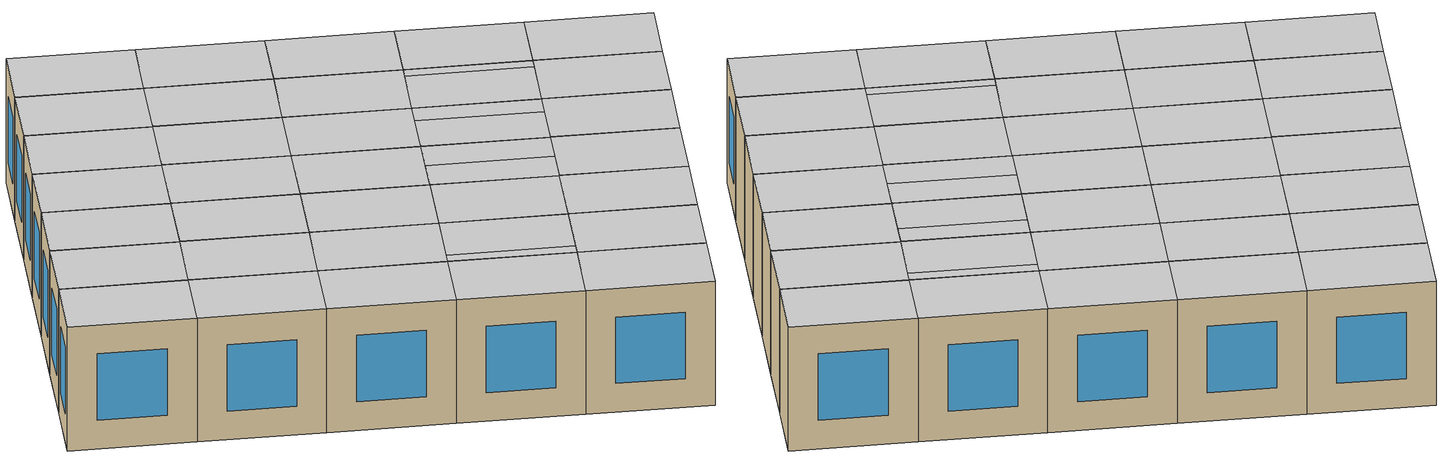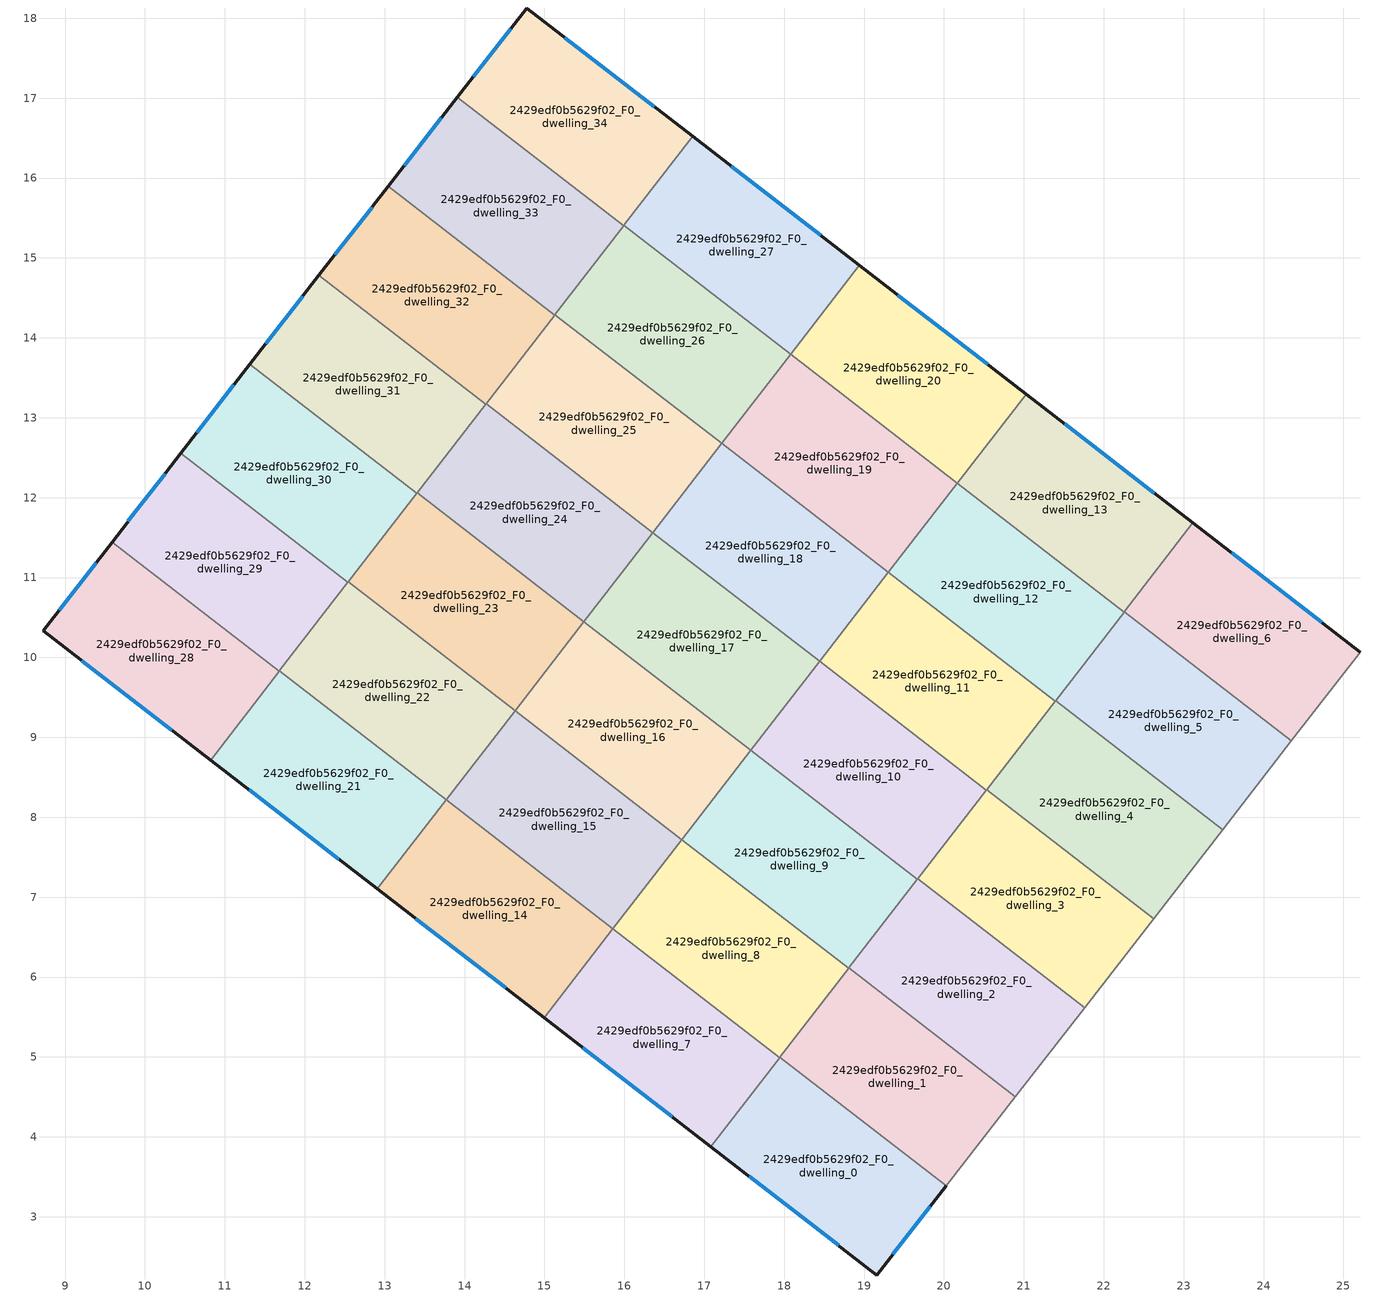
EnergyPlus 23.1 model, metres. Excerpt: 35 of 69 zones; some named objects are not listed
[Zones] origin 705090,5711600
2429edf0b5629f02_F0_dwelling_0
 floor ground (EU_floor_Construction): 20.03,3.39 19.16,2.27 17.08,3.88 17.95,5 z0
 wall outside (EU_wall_Construction): 17.08,3.88 19.16,2.27 20.03,3.39 z0:3
 wall to 2429edf0b5629f02_F0_dwelling_1 (EU_wall_Construction): 20.03,3.39 17.95,5 z0:3
 wall to 2429edf0b5629f02_F0_dwelling_7 (EU_wall_Construction): 17.94,4.99 17.08,3.88 z0:3
 window (EU_Window_Construction): 19.36,2.53 19.83,3.13 / 17.56,3.51 18.68,2.64 z0.69:2.31
 ceiling to 2429edf0b5629f02_F1_dwelling_0 (EU_floor_Construction): 19.16,2.27 20.03,3.39 17.95,5 17.08,3.88 z3
2429edf0b5629f02_F0_dwelling_1
 floor ground (EU_floor_Construction): 20.9,4.5 20.03,3.39 17.95,5 18.81,6.11 z0
 wall to 2429edf0b5629f02_F0_dwelling_2 (EU_wall_Construction): 20.9,4.5 18.81,6.11 z0:3
 wall adiabatic (EU_wall_Construction): 20.03,3.39 20.9,4.5 z0:3
 wall to 2429edf0b5629f02_F0_dwelling_8 (EU_wall_Construction): 18.81,6.11 17.95,5 z0:3
 ceiling to 2429edf0b5629f02_F1_dwelling_1 (EU_floor_Construction): 20.03,3.39 20.9,4.5 18.81,6.11 17.95,5 z3
2429edf0b5629f02_F0_dwelling_10
 floor ground (EU_floor_Construction): 20.53,8.34 19.67,7.22 17.58,8.84 18.44,9.95 z0
 wall to 2429edf0b5629f02_F0_dwelling_11 (EU_wall_Construction): 20.53,8.34 18.44,9.95 z0:3
 wall to 2429edf0b5629f02_F0_dwelling_9 (EU_wall_Construction): 17.58,8.84 19.67,7.22 z0:3
 wall to 2429edf0b5629f02_F0_dwelling_17 (EU_wall_Construction): 18.44,9.95 17.58,8.84 z0:3
 wall to 2429edf0b5629f02_F0_dwelling_3 (EU_wall_Construction): 19.67,7.23 20.53,8.34 z0:3
 ceiling to 2429edf0b5629f02_F1_dwelling_9 (EU_floor_Construction): 19.67,7.22 20.1,7.78 18.01,9.39 17.58,8.84 z3
 ceiling to 2429edf0b5629f02_F1_dwelling_10 (EU_floor_Construction): 20.1,7.78 20.53,8.34 18.44,9.95 18.01,9.39 z3
2429edf0b5629f02_F0_dwelling_11
 floor ground (EU_floor_Construction): 21.39,9.45 20.53,8.34 18.44,9.95 19.31,11.07 z0
 wall to 2429edf0b5629f02_F0_dwelling_12 (EU_wall_Construction): 21.39,9.45 19.31,11.07 z0:3
 wall to 2429edf0b5629f02_F0_dwelling_18 (EU_wall_Construction): 19.31,11.07 18.44,9.95 z0:3
 wall to 2429edf0b5629f02_F0_dwelling_4 (EU_wall_Construction): 20.54,8.35 21.39,9.45 z0:3
 ceiling to 2429edf0b5629f02_F1_dwelling_10 (EU_floor_Construction): 20.53,8.34 21.1,9.08 19.02,10.69 18.44,9.95 z3
 ceiling to 2429edf0b5629f02_F1_dwelling_11 (EU_floor_Construction): 21.1,9.08 21.39,9.45 19.31,11.07 19.02,10.69 z3
2429edf0b5629f02_F0_dwelling_12
 floor ground (EU_floor_Construction): 22.25,10.57 21.39,9.45 19.31,11.07 20.17,12.18 z0
 wall to 2429edf0b5629f02_F0_dwelling_13 (EU_wall_Construction): 22.25,10.57 20.17,12.18 z0:3
 wall to 2429edf0b5629f02_F0_dwelling_19 (EU_wall_Construction): 20.17,12.18 19.31,11.07 z0:3
 wall to 2429edf0b5629f02_F0_dwelling_5 (EU_wall_Construction): 21.4,9.46 22.25,10.57 z0:3
 ceiling adiabatic (EU_roof_Construction): 21.39,9.45 22.11,10.38 20.02,12 19.31,11.07 z3
 ceiling to 2429edf0b5629f02_F1_dwelling_12 (EU_floor_Construction): 22.11,10.38 22.25,10.57 20.17,12.18 20.02,12 z3
2429edf0b5629f02_F0_dwelling_13
 floor ground (EU_floor_Construction): 23.12,11.68 22.25,10.57 20.17,12.18 21.03,13.3 z0
 wall outside (EU_wall_Construction): 23.12,11.68 21.03,13.3 z0:3
 wall to 2429edf0b5629f02_F0_dwelling_20 (EU_wall_Construction): 21.03,13.3 20.17,12.18 z0:3
 wall to 2429edf0b5629f02_F0_dwelling_6 (EU_wall_Construction): 22.26,10.57 23.12,11.68 z0:3
 window (EU_Window_Construction): 22.63,12.06 21.51,12.92 z0.69:2.31
 ceiling to 2429edf0b5629f02_F1_dwelling_12 (EU_floor_Construction): 22.25,10.57 23.12,11.68 21.03,13.3 20.17,12.18 z3
2429edf0b5629f02_F0_dwelling_14
 floor ground (EU_floor_Construction): 15.86,6.61 15,5.49 12.91,7.1 13.77,8.22 z0
 wall outside (EU_wall_Construction): 12.91,7.1 15,5.49 z0:3
 wall to 2429edf0b5629f02_F0_dwelling_15 (EU_wall_Construction): 15.86,6.61 13.77,8.22 z0:3
 wall to 2429edf0b5629f02_F0_dwelling_7 (EU_wall_Construction): 15,5.49 15.86,6.61 z0:3
 wall to 2429edf0b5629f02_F0_dwelling_21 (EU_wall_Construction): 13.77,8.22 12.91,7.1 z0:3
 window (EU_Window_Construction): 13.39,6.73 14.51,5.86 z0.69:2.31
 ceiling to 2429edf0b5629f02_F1_dwelling_13 (EU_floor_Construction): 15,5.49 15.86,6.61 13.77,8.22 12.91,7.1 z3
2429edf0b5629f02_F0_dwelling_15
 floor ground (EU_floor_Construction): 16.72,7.72 15.86,6.61 13.77,8.22 14.63,9.33 z0
 wall to 2429edf0b5629f02_F0_dwelling_16 (EU_wall_Construction): 16.72,7.72 14.63,9.33 z0:3
 wall to 2429edf0b5629f02_F0_dwelling_8 (EU_wall_Construction): 15.86,6.61 16.72,7.72 z0:3
 wall to 2429edf0b5629f02_F0_dwelling_22 (EU_wall_Construction): 14.63,9.33 13.77,8.22 z0:3
 ceiling to 2429edf0b5629f02_F1_dwelling_14 (EU_floor_Construction): 15.86,6.61 16.72,7.72 14.63,9.33 13.77,8.22 z3
2429edf0b5629f02_F0_dwelling_16
 floor ground (EU_floor_Construction): 17.58,8.84 16.72,7.72 14.63,9.33 15.49,10.45 z0
 wall to 2429edf0b5629f02_F0_dwelling_17 (EU_wall_Construction): 17.58,8.84 15.49,10.45 z0:3
 wall to 2429edf0b5629f02_F0_dwelling_9 (EU_wall_Construction): 16.72,7.72 17.58,8.84 z0:3
 wall to 2429edf0b5629f02_F0_dwelling_23 (EU_wall_Construction): 15.49,10.45 14.63,9.33 z0:3
 ceiling to 2429edf0b5629f02_F1_dwelling_15 (EU_floor_Construction): 16.72,7.72 17.58,8.84 15.49,10.45 14.63,9.33 z3
2429edf0b5629f02_F0_dwelling_17
 floor ground (EU_floor_Construction): 18.44,9.95 17.58,8.84 15.49,10.45 16.36,11.56 z0
 wall to 2429edf0b5629f02_F0_dwelling_18 (EU_wall_Construction): 18.44,9.95 16.36,11.56 z0:3
 wall to 2429edf0b5629f02_F0_dwelling_24 (EU_wall_Construction): 16.36,11.56 15.49,10.45 z0:3
 ceiling to 2429edf0b5629f02_F1_dwelling_16 (EU_floor_Construction): 17.58,8.84 18.44,9.95 16.36,11.56 15.49,10.45 z3
2429edf0b5629f02_F0_dwelling_18
 floor ground (EU_floor_Construction): 19.31,11.07 18.44,9.95 16.36,11.56 17.22,12.68 z0
 wall to 2429edf0b5629f02_F0_dwelling_19 (EU_wall_Construction): 19.31,11.07 17.22,12.68 z0:3
 wall to 2429edf0b5629f02_F0_dwelling_25 (EU_wall_Construction): 17.22,12.68 16.36,11.56 z0:3
 ceiling to 2429edf0b5629f02_F1_dwelling_17 (EU_floor_Construction): 18.44,9.95 19.31,11.07 17.22,12.68 16.36,11.56 z3
2429edf0b5629f02_F0_dwelling_19
 floor ground (EU_floor_Construction): 20.17,12.18 19.31,11.07 17.22,12.68 18.08,13.79 z0
 wall to 2429edf0b5629f02_F0_dwelling_20 (EU_wall_Construction): 20.17,12.18 18.08,13.79 z0:3
 wall to 2429edf0b5629f02_F0_dwelling_26 (EU_wall_Construction): 18.08,13.79 17.22,12.68 z0:3
 ceiling to 2429edf0b5629f02_F1_dwelling_18 (EU_floor_Construction): 19.31,11.07 20.17,12.18 18.08,13.79 17.22,12.68 z3
2429edf0b5629f02_F0_dwelling_2
 floor ground (EU_floor_Construction): 21.76,5.62 20.9,4.5 18.81,6.11 19.67,7.23 z0
 wall to 2429edf0b5629f02_F0_dwelling_3 (EU_wall_Construction): 21.76,5.62 19.67,7.23 z0:3
 wall adiabatic (EU_wall_Construction): 20.9,4.5 21.76,5.62 z0:3
 wall to 2429edf0b5629f02_F0_dwelling_9 (EU_wall_Construction): 19.67,7.22 18.81,6.11 z0:3
 ceiling to 2429edf0b5629f02_F1_dwelling_2 (EU_floor_Construction): 20.9,4.5 21.76,5.62 19.67,7.23 18.81,6.11 z3
2429edf0b5629f02_F0_dwelling_20
 floor ground (EU_floor_Construction): 21.03,13.3 20.17,12.18 18.08,13.79 18.94,14.91 z0
 wall outside (EU_wall_Construction): 21.03,13.3 18.94,14.91 z0:3
 wall to 2429edf0b5629f02_F0_dwelling_27 (EU_wall_Construction): 18.94,14.91 18.08,13.79 z0:3
 window (EU_Window_Construction): 20.55,13.67 19.43,14.54 z0.69:2.31
 ceiling to 2429edf0b5629f02_F1_dwelling_19 (EU_floor_Construction): 20.17,12.18 21.03,13.3 18.94,14.91 18.08,13.79 z3
2429edf0b5629f02_F0_dwelling_21
 floor ground (EU_floor_Construction): 13.77,8.22 12.91,7.1 10.82,8.72 11.68,9.83 z0
 wall outside (EU_wall_Construction): 10.82,8.72 12.91,7.1 z0:3
 wall to 2429edf0b5629f02_F0_dwelling_22 (EU_wall_Construction): 13.77,8.22 11.68,9.83 z0:3
 wall to 2429edf0b5629f02_F0_dwelling_28 (EU_wall_Construction): 11.68,9.83 10.82,8.72 z0:3
 window (EU_Window_Construction): 11.31,8.34 12.43,7.48 z0.69:2.31
 ceiling to 2429edf0b5629f02_F1_dwelling_20 (EU_floor_Construction): 12.91,7.1 13.77,8.22 11.68,9.83 10.82,8.72 z3
2429edf0b5629f02_F0_dwelling_22
 floor ground (EU_floor_Construction): 14.63,9.33 13.77,8.22 11.68,9.83 12.55,10.95 z0
 wall to 2429edf0b5629f02_F0_dwelling_23 (EU_wall_Construction): 14.63,9.33 12.55,10.95 z0:3
 wall to 2429edf0b5629f02_F0_dwelling_29 (EU_wall_Construction): 12.54,10.94 11.68,9.83 z0:3
 ceiling to 2429edf0b5629f02_F1_dwelling_21 (EU_floor_Construction): 13.77,8.22 14.63,9.33 12.55,10.95 11.68,9.83 z3
2429edf0b5629f02_F0_dwelling_23
 floor ground (EU_floor_Construction): 15.49,10.45 14.63,9.33 12.55,10.95 13.41,12.06 z0
 wall to 2429edf0b5629f02_F0_dwelling_24 (EU_wall_Construction): 15.49,10.45 13.41,12.06 z0:3
 wall to 2429edf0b5629f02_F0_dwelling_30 (EU_wall_Construction): 13.4,12.05 12.55,10.95 z0:3
 ceiling to 2429edf0b5629f02_F1_dwelling_22 (EU_floor_Construction): 14.63,9.33 15.49,10.45 13.41,12.06 12.55,10.95 z3
2429edf0b5629f02_F0_dwelling_24
 floor ground (EU_floor_Construction): 16.36,11.56 15.49,10.45 13.41,12.06 14.27,13.18 z0
 wall to 2429edf0b5629f02_F0_dwelling_25 (EU_wall_Construction): 16.36,11.56 14.27,13.18 z0:3
 wall to 2429edf0b5629f02_F0_dwelling_31 (EU_wall_Construction): 14.26,13.17 13.41,12.06 z0:3
 ceiling to 2429edf0b5629f02_F1_dwelling_23 (EU_floor_Construction): 15.49,10.45 16.36,11.56 14.27,13.18 13.41,12.06 z3
2429edf0b5629f02_F0_dwelling_25
 floor ground (EU_floor_Construction): 17.22,12.68 16.36,11.56 14.27,13.18 15.13,14.29 z0
 wall to 2429edf0b5629f02_F0_dwelling_26 (EU_wall_Construction): 17.22,12.68 15.13,14.29 z0:3
 wall to 2429edf0b5629f02_F0_dwelling_32 (EU_wall_Construction): 15.13,14.29 14.27,13.18 z0:3
 ceiling to 2429edf0b5629f02_F1_dwelling_24 (EU_floor_Construction): 16.36,11.56 17.22,12.68 15.13,14.29 14.27,13.18 z3
2429edf0b5629f02_F0_dwelling_26
 floor ground (EU_floor_Construction): 18.08,13.79 17.22,12.68 15.13,14.29 15.99,15.41 z0
 wall to 2429edf0b5629f02_F0_dwelling_27 (EU_wall_Construction): 18.08,13.79 15.99,15.41 z0:3
 wall to 2429edf0b5629f02_F0_dwelling_33 (EU_wall_Construction): 15.99,15.4 15.13,14.29 z0:3
 ceiling to 2429edf0b5629f02_F1_dwelling_25 (EU_floor_Construction): 17.22,12.68 18.08,13.79 15.99,15.41 15.13,14.29 z3
2429edf0b5629f02_F0_dwelling_27
 floor ground (EU_floor_Construction): 18.94,14.91 18.08,13.79 15.99,15.41 16.85,16.52 z0
 wall outside (EU_wall_Construction): 18.94,14.91 16.85,16.52 z0:3
 wall to 2429edf0b5629f02_F0_dwelling_34 (EU_wall_Construction): 16.85,16.52 15.99,15.41 z0:3
 window (EU_Window_Construction): 18.46,15.28 17.34,16.15 z0.69:2.31
 ceiling to 2429edf0b5629f02_F1_dwelling_26 (EU_floor_Construction): 18.08,13.79 18.94,14.91 16.85,16.52 15.99,15.41 z3
2429edf0b5629f02_F0_dwelling_28
 floor ground (EU_floor_Construction): 11.68,9.83 10.82,8.72 8.73,10.33 9.59,11.45 z0
 wall outside (EU_wall_Construction): 9.59,11.45 8.73,10.33 10.82,8.72 z0:3
 wall to 2429edf0b5629f02_F0_dwelling_29 (EU_wall_Construction): 11.68,9.83 9.59,11.45 z0:3
 window (EU_Window_Construction): 9.21,9.96 10.34,9.09 / 9.39,11.19 8.93,10.59 z0.69:2.31
 ceiling to 2429edf0b5629f02_F1_dwelling_27 (EU_floor_Construction): 10.82,8.72 11.68,9.83 9.59,11.45 8.73,10.33 z3
2429edf0b5629f02_F0_dwelling_29
 floor ground (EU_floor_Construction): 12.54,10.94 11.68,9.83 9.59,11.45 10.45,12.56 z0
 wall outside (EU_wall_Construction): 10.45,12.56 9.59,11.45 z0:3
 wall to 2429edf0b5629f02_F0_dwelling_30 (EU_wall_Construction): 12.54,10.94 10.45,12.56 z0:3
 window (EU_Window_Construction): 10.25,12.3 9.79,11.7 z0.69:2.31
 ceiling to 2429edf0b5629f02_F1_dwelling_28 (EU_floor_Construction): 11.68,9.83 12.54,10.94 10.45,12.56 9.59,11.45 z3
2429edf0b5629f02_F0_dwelling_3
 floor ground (EU_floor_Construction): 22.62,6.73 21.76,5.62 19.67,7.23 20.54,8.35 z0
 wall to 2429edf0b5629f02_F0_dwelling_4 (EU_wall_Construction): 22.62,6.73 20.54,8.35 z0:3
 wall adiabatic (EU_wall_Construction): 21.76,5.62 22.62,6.73 z0:3
 ceiling to 2429edf0b5629f02_F1_dwelling_3 (EU_floor_Construction): 21.76,5.62 22.62,6.73 20.54,8.35 19.67,7.23 z3
2429edf0b5629f02_F0_dwelling_30
 floor ground (EU_floor_Construction): 13.4,12.05 12.54,10.94 10.45,12.56 11.31,13.67 z0
 wall outside (EU_wall_Construction): 11.31,13.67 10.45,12.56 z0:3
 wall to 2429edf0b5629f02_F0_dwelling_31 (EU_wall_Construction): 13.4,12.05 11.31,13.67 z0:3
 window (EU_Window_Construction): 11.11,13.41 10.65,12.81 z0.69:2.31
 ceiling to 2429edf0b5629f02_F1_dwelling_29 (EU_floor_Construction): 12.54,10.94 13.4,12.05 11.31,13.67 10.45,12.56 z3
2429edf0b5629f02_F0_dwelling_31
 floor ground (EU_floor_Construction): 14.26,13.17 13.4,12.05 11.31,13.67 12.18,14.78 z0
 wall outside (EU_wall_Construction): 12.18,14.78 11.31,13.67 z0:3
 wall to 2429edf0b5629f02_F0_dwelling_32 (EU_wall_Construction): 14.26,13.17 12.18,14.78 z0:3
 window (EU_Window_Construction): 11.98,14.52 11.51,13.93 z0.69:2.31
 ceiling to 2429edf0b5629f02_F1_dwelling_30 (EU_floor_Construction): 13.4,12.05 14.26,13.17 12.18,14.78 11.31,13.67 z3
2429edf0b5629f02_F0_dwelling_32
 floor ground (EU_floor_Construction): 15.13,14.29 14.26,13.17 12.18,14.78 13.04,15.9 z0
 wall outside (EU_wall_Construction): 13.04,15.9 12.18,14.78 z0:3
 wall to 2429edf0b5629f02_F0_dwelling_33 (EU_wall_Construction): 15.13,14.29 13.04,15.9 z0:3
 window (EU_Window_Construction): 12.84,15.64 12.38,15.04 z0.69:2.31
 ceiling to 2429edf0b5629f02_F1_dwelling_31 (EU_floor_Construction): 14.26,13.17 15.13,14.29 13.04,15.9 12.18,14.78 z3
2429edf0b5629f02_F0_dwelling_33
 floor ground (EU_floor_Construction): 15.99,15.4 15.13,14.29 13.04,15.9 13.91,17.01 z0
 wall outside (EU_wall_Construction): 13.91,17.01 13.04,15.9 z0:3
 wall to 2429edf0b5629f02_F0_dwelling_34 (EU_wall_Construction): 15.99,15.4 13.91,17.01 z0:3
 window (EU_Window_Construction): 13.71,16.75 13.24,16.15 z0.69:2.31
 ceiling to 2429edf0b5629f02_F1_dwelling_32 (EU_floor_Construction): 15.13,14.29 15.99,15.4 13.91,17.01 13.04,15.9 z3
2429edf0b5629f02_F0_dwelling_34
 floor ground (EU_floor_Construction): 16.85,16.52 15.99,15.4 13.91,17.01 14.78,18.13 z0
 wall outside (EU_wall_Construction): 16.85,16.52 14.78,18.13 13.91,17.01 z0:3
 window (EU_Window_Construction): 14.58,17.87 14.11,17.27 / 16.37,16.89 15.26,17.76 z0.69:2.31
 ceiling to 2429edf0b5629f02_F1_dwelling_33 (EU_floor_Construction): 15.99,15.4 16.85,16.52 14.78,18.13 13.91,17.01 z3
2429edf0b5629f02_F0_dwelling_4
 floor ground (EU_floor_Construction): 23.49,7.84 22.62,6.73 20.54,8.35 21.4,9.46 z0
 wall to 2429edf0b5629f02_F0_dwelling_5 (EU_wall_Construction): 23.49,7.84 21.4,9.46 z0:3
 wall adiabatic (EU_wall_Construction): 22.62,6.73 23.49,7.84 z0:3
 ceiling to 2429edf0b5629f02_F1_dwelling_4 (EU_floor_Construction): 22.62,6.73 23.49,7.84 21.4,9.46 20.54,8.35 z3
2429edf0b5629f02_F0_dwelling_5
 floor ground (EU_floor_Construction): 24.35,8.96 23.49,7.84 21.4,9.46 22.26,10.57 z0
 wall to 2429edf0b5629f02_F0_dwelling_6 (EU_wall_Construction): 24.35,8.96 22.26,10.57 z0:3
 wall adiabatic (EU_wall_Construction): 23.49,7.84 24.35,8.96 z0:3
 ceiling to 2429edf0b5629f02_F1_dwelling_5 (EU_floor_Construction): 23.49,7.84 24.35,8.96 22.26,10.57 21.4,9.46 z3
2429edf0b5629f02_F0_dwelling_6
 floor ground (EU_floor_Construction): 25.21,10.07 24.35,8.96 22.26,10.57 23.12,11.68 z0
 wall outside (EU_wall_Construction): 25.21,10.07 23.12,11.68 z0:3
 wall adiabatic (EU_wall_Construction): 24.35,8.96 25.21,10.07 z0:3
 window (EU_Window_Construction): 24.73,10.44 23.6,11.31 z0.69:2.31
 ceiling to 2429edf0b5629f02_F1_dwelling_6 (EU_floor_Construction): 24.35,8.96 25.21,10.07 23.12,11.68 22.26,10.57 z3
2429edf0b5629f02_F0_dwelling_7
 floor ground (EU_floor_Construction): 17.94,4.99 17.08,3.88 15,5.49 15.86,6.61 z0
 wall outside (EU_wall_Construction): 15,5.49 17.08,3.88 z0:3
 wall to 2429edf0b5629f02_F0_dwelling_8 (EU_wall_Construction): 17.94,4.99 15.86,6.61 z0:3
 window (EU_Window_Construction): 15.48,5.12 16.6,4.25 z0.69:2.31
 ceiling to 2429edf0b5629f02_F1_dwelling_7 (EU_floor_Construction): 17.08,3.88 17.94,4.99 15.86,6.61 15,5.49 z3
2429edf0b5629f02_F0_dwelling_8
 floor ground (EU_floor_Construction): 18.81,6.11 17.94,4.99 15.86,6.61 16.72,7.72 z0
 wall to 2429edf0b5629f02_F0_dwelling_9 (EU_wall_Construction): 18.81,6.11 16.72,7.72 z0:3
 ceiling adiabatic (EU_roof_Construction): 18.09,5.18 18.81,6.11 16.72,7.72 16,6.79 z3
 ceiling to 2429edf0b5629f02_F1_dwelling_7 (EU_floor_Construction): 17.94,4.99 18.09,5.18 16,6.79 15.86,6.61 z3
2429edf0b5629f02_F0_dwelling_9
 floor ground (EU_floor_Construction): 19.67,7.22 18.81,6.11 16.72,7.72 17.58,8.84 z0
 ceiling adiabatic (EU_roof_Construction): 18.81,6.11 19.67,7.22 17.58,8.84 16.72,7.72 z3
[Building]
EU S2 Campaign: North Axis=0; Terrain=City; Solar Distribution=FullExterior
[Site:Location]
London: Latitude=51.5; Longitude=-0.5; Time Zone=0; Elevation=25
[SizingPeriod:WeatherFileDays]
AnnualSizingPeriod: Begin Month=1; Begin Day of Month=1; End Month=12; End Day of Month=31; Day of Week for Start Day=Monday; Use Weather File Daylight Saving Period=No; Use Weather File Rain and Snow Indicators=No
[MATERIAL]
EU_InternalMass_Material: Roughness=MediumRough; Thickness=0.1; Conductivity=1; Density=1800; Specific Heat=900; Thermal Absorptance=0.9; Solar Absorptance=0.7; Visible Absorptance=0.7
[MATERIAL:NOMASS] Roughness=MediumRough; Thermal Absorptance=0.9; Solar Absorptance=0.7; Visible Absorptance=0.7
Name | Thermal Resistance
EU_wall_NoMass | 0.635353
EU_roof_NoMass | 0.675062
EU_floor_NoMass | 1.96382
[WINDOWMATERIAL:SIMPLEGLAZINGSYSTEM]
EU_Window_SimpleGlazing: UFactor=2.96269; Solar Heat Gain Coefficient=0.76; Visible Transmittance=0.76
[CONSTRUCTION]
EU_wall_Construction: EU_wall_NoMass
EU_roof_Construction: EU_roof_NoMass
EU_floor_Construction: EU_floor_NoMass
EU_InternalMass_Construction: EU_InternalMass_Material
EU_Window_Construction: EU_Window_SimpleGlazing
[ZONE] Type=1; Multiplier=1; Ceiling Height=autocalculate; Floor Area=autocalculate; Part of Total Floor Area=Yes
Name | Volume
2429edf0b5629f02_F0_dwelling_0; 2429edf0b5629f02_F0_dwelling_19; 2429edf0b5629f02_F0_dwelling_24 | 11.1548
2429edf0b5629f02_F0_dwelling_1; 2429edf0b5629f02_F0_dwelling_3; 2429edf0b5629f02_F0_dwelling_31; 2429edf0b5629f02_F0_dwelling_33 | 11.1504
2429edf0b5629f02_F0_dwelling_10; 2429edf0b5629f02_F0_dwelling_15; 2429edf0b5629f02_F0_dwelling_34 | 11.1541
2429edf0b5629f02_F0_dwelling_11; 2429edf0b5629f02_F0_dwelling_23 | 11.1489
2429edf0b5629f02_F0_dwelling_12 | 11.1577
2429edf0b5629f02_F0_dwelling_13; 2429edf0b5629f02_F0_dwelling_27; 2429edf0b5629f02_F0_dwelling_7 | 11.1511
2429edf0b5629f02_F0_dwelling_14; 2429edf0b5629f02_F0_dwelling_20 | 11.1497
2429edf0b5629f02_F0_dwelling_16; 2429edf0b5629f02_F0_dwelling_17 | 11.1482
2429edf0b5629f02_F0_dwelling_18; 2429edf0b5629f02_F0_dwelling_9 | 11.1475
2429edf0b5629f02_F0_dwelling_2; 2429edf0b5629f02_F0_dwelling_21; 2429edf0b5629f02_F0_dwelling_28; 2429edf0b5629f02_F0_dwelling_30; 2429edf0b5629f02_F0_dwelling_4; 2429edf0b5629f02_F0_dwelling_6 | 11.1519
2429edf0b5629f02_F0_dwelling_22 | 11.1592
2429edf0b5629f02_F0_dwelling_25 | 11.1467
2429edf0b5629f02_F0_dwelling_26; 2429edf0b5629f02_F0_dwelling_32; 2429edf0b5629f02_F0_dwelling_8 | 11.1526
2429edf0b5629f02_F0_dwelling_29 | 11.1555
2429edf0b5629f02_F0_dwelling_5 | 11.15625
[INTERNALMASS] Construction=EU_InternalMass_Construction
Name | Zone or ZoneList | Surface Area
2429edf0b5629f02_F0_dwelling_0_EU_InternalMass | 2429edf0b5629f02_F0_dwelling_0 | 3.71797
2429edf0b5629f02_F0_dwelling_1_EU_InternalMass | 2429edf0b5629f02_F0_dwelling_1 | 3.71677
2429edf0b5629f02_F0_dwelling_2_EU_InternalMass | 2429edf0b5629f02_F0_dwelling_2 | 3.7174
2429edf0b5629f02_F0_dwelling_3_EU_InternalMass | 2429edf0b5629f02_F0_dwelling_3 | 3.71694
2429edf0b5629f02_F0_dwelling_4_EU_InternalMass | 2429edf0b5629f02_F0_dwelling_4 | 3.71719
2429edf0b5629f02_F0_dwelling_5_EU_InternalMass | 2429edf0b5629f02_F0_dwelling_5 | 3.71879
2429edf0b5629f02_F0_dwelling_6_EU_InternalMass | 2429edf0b5629f02_F0_dwelling_6 | 3.7173
2429edf0b5629f02_F0_dwelling_7_EU_InternalMass | 2429edf0b5629f02_F0_dwelling_7 | 3.71741
2429edf0b5629f02_F0_dwelling_8_EU_InternalMass | 2429edf0b5629f02_F0_dwelling_8 | 3.71741
2429edf0b5629f02_F0_dwelling_9_EU_InternalMass | 2429edf0b5629f02_F0_dwelling_9 | 3.7158
2429edf0b5629f02_F0_dwelling_10_EU_InternalMass | 2429edf0b5629f02_F0_dwelling_10 | 3.71802
2429edf0b5629f02_F0_dwelling_11_EU_InternalMass | 2429edf0b5629f02_F0_dwelling_11 | 3.71594
2429edf0b5629f02_F0_dwelling_12_EU_InternalMass | 2429edf0b5629f02_F0_dwelling_12 | 3.7195
2429edf0b5629f02_F0_dwelling_13_EU_InternalMass | 2429edf0b5629f02_F0_dwelling_13 | 3.71741
2429edf0b5629f02_F0_dwelling_14_EU_InternalMass | 2429edf0b5629f02_F0_dwelling_14 | 3.71655
2429edf0b5629f02_F0_dwelling_15_EU_InternalMass | 2429edf0b5629f02_F0_dwelling_15 | 3.71802
2429edf0b5629f02_F0_dwelling_16_EU_InternalMass | 2429edf0b5629f02_F0_dwelling_16 | 3.71605
2429edf0b5629f02_F0_dwelling_17_EU_InternalMass | 2429edf0b5629f02_F0_dwelling_17 | 3.7163
2429edf0b5629f02_F0_dwelling_18_EU_InternalMass | 2429edf0b5629f02_F0_dwelling_18 | 3.71605
2429edf0b5629f02_F0_dwelling_19_EU_InternalMass | 2429edf0b5629f02_F0_dwelling_19 | 3.71802
2429edf0b5629f02_F0_dwelling_20_EU_InternalMass | 2429edf0b5629f02_F0_dwelling_20 | 3.71655
2429edf0b5629f02_F0_dwelling_21_EU_InternalMass | 2429edf0b5629f02_F0_dwelling_21 | 3.71741
2429edf0b5629f02_F0_dwelling_22_EU_InternalMass | 2429edf0b5629f02_F0_dwelling_22 | 3.7195
2429edf0b5629f02_F0_dwelling_23_EU_InternalMass | 2429edf0b5629f02_F0_dwelling_23 | 3.71594
2429edf0b5629f02_F0_dwelling_24_EU_InternalMass | 2429edf0b5629f02_F0_dwelling_24 | 3.71802
2429edf0b5629f02_F0_dwelling_25_EU_InternalMass | 2429edf0b5629f02_F0_dwelling_25 | 3.7158
2429edf0b5629f02_F0_dwelling_26_EU_InternalMass | 2429edf0b5629f02_F0_dwelling_26 | 3.71741
2429edf0b5629f02_F0_dwelling_27_EU_InternalMass | 2429edf0b5629f02_F0_dwelling_27 | 3.71741
2429edf0b5629f02_F0_dwelling_28_EU_InternalMass | 2429edf0b5629f02_F0_dwelling_28 | 3.7173
2429edf0b5629f02_F0_dwelling_29_EU_InternalMass | 2429edf0b5629f02_F0_dwelling_29 | 3.71879
2429edf0b5629f02_F0_dwelling_30_EU_InternalMass | 2429edf0b5629f02_F0_dwelling_30 | 3.71719
2429edf0b5629f02_F0_dwelling_31_EU_InternalMass | 2429edf0b5629f02_F0_dwelling_31 | 3.71694
2429edf0b5629f02_F0_dwelling_32_EU_InternalMass | 2429edf0b5629f02_F0_dwelling_32 | 3.7174
2429edf0b5629f02_F0_dwelling_33_EU_InternalMass | 2429edf0b5629f02_F0_dwelling_33 | 3.71677
2429edf0b5629f02_F0_dwelling_34_EU_InternalMass | 2429edf0b5629f02_F0_dwelling_34 | 3.71797
[OTHEREQUIPMENT] Fuel Type=Electricity; Design Level Calculation Method=Watts/Area; Power per Zone Floor Area=1; Fraction Latent=0; Fraction Radiant=0; Fraction Lost=0; Carbon Dioxide Generation Rate=0; EndUse Subcategory=EU_Step8_InternalGains
Name | Zone or ZoneList or Space or SpaceList | Schedule
EU_Step8_InternalGain_2429edf0b5629f02_F0_dwelling_0_f000 | 2429edf0b5629f02_F0_dwelling_0 | EU_Step8_GainSchedule_2429edf0b5629f02_F0_dwelling_0_f000
EU_Step8_InternalGain_2429edf0b5629f02_F0_dwelling_1_f000 | 2429edf0b5629f02_F0_dwelling_1 | EU_Step8_GainSchedule_2429edf0b5629f02_F0_dwelling_1_f000
EU_Step8_InternalGain_2429edf0b5629f02_F0_dwelling_2_f000 | 2429edf0b5629f02_F0_dwelling_2 | EU_Step8_GainSchedule_2429edf0b5629f02_F0_dwelling_2_f000
EU_Step8_InternalGain_2429edf0b5629f02_F0_dwelling_3_f000 | 2429edf0b5629f02_F0_dwelling_3 | EU_Step8_GainSchedule_2429edf0b5629f02_F0_dwelling_3_f000
EU_Step8_InternalGain_2429edf0b5629f02_F0_dwelling_4_f000 | 2429edf0b5629f02_F0_dwelling_4 | EU_Step8_GainSchedule_2429edf0b5629f02_F0_dwelling_4_f000
EU_Step8_InternalGain_2429edf0b5629f02_F0_dwelling_5_f000 | 2429edf0b5629f02_F0_dwelling_5 | EU_Step8_GainSchedule_2429edf0b5629f02_F0_dwelling_5_f000
EU_Step8_InternalGain_2429edf0b5629f02_F0_dwelling_6_f000 | 2429edf0b5629f02_F0_dwelling_6 | EU_Step8_GainSchedule_2429edf0b5629f02_F0_dwelling_6_f000
EU_Step8_InternalGain_2429edf0b5629f02_F0_dwelling_7_f000 | 2429edf0b5629f02_F0_dwelling_7 | EU_Step8_GainSchedule_2429edf0b5629f02_F0_dwelling_7_f000
EU_Step8_InternalGain_2429edf0b5629f02_F0_dwelling_8_f000 | 2429edf0b5629f02_F0_dwelling_8 | EU_Step8_GainSchedule_2429edf0b5629f02_F0_dwelling_8_f000
EU_Step8_InternalGain_2429edf0b5629f02_F0_dwelling_9_f000 | 2429edf0b5629f02_F0_dwelling_9 | EU_Step8_GainSchedule_2429edf0b5629f02_F0_dwelling_9_f000
EU_Step8_InternalGain_2429edf0b5629f02_F0_dwelling_10_f000 | 2429edf0b5629f02_F0_dwelling_10 | EU_Step8_GainSchedule_2429edf0b5629f02_F0_dwelling_10_f000
EU_Step8_InternalGain_2429edf0b5629f02_F0_dwelling_11_f000 | 2429edf0b5629f02_F0_dwelling_11 | EU_Step8_GainSchedule_2429edf0b5629f02_F0_dwelling_11_f000
EU_Step8_InternalGain_2429edf0b5629f02_F0_dwelling_12_f000 | 2429edf0b5629f02_F0_dwelling_12 | EU_Step8_GainSchedule_2429edf0b5629f02_F0_dwelling_12_f000
EU_Step8_InternalGain_2429edf0b5629f02_F0_dwelling_13_f000 | 2429edf0b5629f02_F0_dwelling_13 | EU_Step8_GainSchedule_2429edf0b5629f02_F0_dwelling_13_f000
EU_Step8_InternalGain_2429edf0b5629f02_F0_dwelling_14_f000 | 2429edf0b5629f02_F0_dwelling_14 | EU_Step8_GainSchedule_2429edf0b5629f02_F0_dwelling_14_f000
EU_Step8_InternalGain_2429edf0b5629f02_F0_dwelling_15_f000 | 2429edf0b5629f02_F0_dwelling_15 | EU_Step8_GainSchedule_2429edf0b5629f02_F0_dwelling_15_f000
EU_Step8_InternalGain_2429edf0b5629f02_F0_dwelling_16_f000 | 2429edf0b5629f02_F0_dwelling_16 | EU_Step8_GainSchedule_2429edf0b5629f02_F0_dwelling_16_f000
EU_Step8_InternalGain_2429edf0b5629f02_F0_dwelling_17_f000 | 2429edf0b5629f02_F0_dwelling_17 | EU_Step8_GainSchedule_2429edf0b5629f02_F0_dwelling_17_f000
EU_Step8_InternalGain_2429edf0b5629f02_F0_dwelling_18_f000 | 2429edf0b5629f02_F0_dwelling_18 | EU_Step8_GainSchedule_2429edf0b5629f02_F0_dwelling_18_f000
EU_Step8_InternalGain_2429edf0b5629f02_F0_dwelling_19_f000 | 2429edf0b5629f02_F0_dwelling_19 | EU_Step8_GainSchedule_2429edf0b5629f02_F0_dwelling_19_f000
EU_Step8_InternalGain_2429edf0b5629f02_F0_dwelling_20_f000 | 2429edf0b5629f02_F0_dwelling_20 | EU_Step8_GainSchedule_2429edf0b5629f02_F0_dwelling_20_f000
EU_Step8_InternalGain_2429edf0b5629f02_F0_dwelling_21_f000 | 2429edf0b5629f02_F0_dwelling_21 | EU_Step8_GainSchedule_2429edf0b5629f02_F0_dwelling_21_f000
EU_Step8_InternalGain_2429edf0b5629f02_F0_dwelling_22_f000 | 2429edf0b5629f02_F0_dwelling_22 | EU_Step8_GainSchedule_2429edf0b5629f02_F0_dwelling_22_f000
EU_Step8_InternalGain_2429edf0b5629f02_F0_dwelling_23_f000 | 2429edf0b5629f02_F0_dwelling_23 | EU_Step8_GainSchedule_2429edf0b5629f02_F0_dwelling_23_f000
EU_Step8_InternalGain_2429edf0b5629f02_F0_dwelling_24_f000 | 2429edf0b5629f02_F0_dwelling_24 | EU_Step8_GainSchedule_2429edf0b5629f02_F0_dwelling_24_f000
EU_Step8_InternalGain_2429edf0b5629f02_F0_dwelling_25_f000 | 2429edf0b5629f02_F0_dwelling_25 | EU_Step8_GainSchedule_2429edf0b5629f02_F0_dwelling_25_f000
EU_Step8_InternalGain_2429edf0b5629f02_F0_dwelling_26_f000 | 2429edf0b5629f02_F0_dwelling_26 | EU_Step8_GainSchedule_2429edf0b5629f02_F0_dwelling_26_f000
EU_Step8_InternalGain_2429edf0b5629f02_F0_dwelling_27_f000 | 2429edf0b5629f02_F0_dwelling_27 | EU_Step8_GainSchedule_2429edf0b5629f02_F0_dwelling_27_f000
EU_Step8_InternalGain_2429edf0b5629f02_F0_dwelling_28_f000 | 2429edf0b5629f02_F0_dwelling_28 | EU_Step8_GainSchedule_2429edf0b5629f02_F0_dwelling_28_f000
EU_Step8_InternalGain_2429edf0b5629f02_F0_dwelling_29_f000 | 2429edf0b5629f02_F0_dwelling_29 | EU_Step8_GainSchedule_2429edf0b5629f02_F0_dwelling_29_f000
EU_Step8_InternalGain_2429edf0b5629f02_F0_dwelling_30_f000 | 2429edf0b5629f02_F0_dwelling_30 | EU_Step8_GainSchedule_2429edf0b5629f02_F0_dwelling_30_f000
EU_Step8_InternalGain_2429edf0b5629f02_F0_dwelling_31_f000 | 2429edf0b5629f02_F0_dwelling_31 | EU_Step8_GainSchedule_2429edf0b5629f02_F0_dwelling_31_f000
EU_Step8_InternalGain_2429edf0b5629f02_F0_dwelling_32_f000 | 2429edf0b5629f02_F0_dwelling_32 | EU_Step8_GainSchedule_2429edf0b5629f02_F0_dwelling_32_f000
EU_Step8_InternalGain_2429edf0b5629f02_F0_dwelling_33_f000 | 2429edf0b5629f02_F0_dwelling_33 | EU_Step8_GainSchedule_2429edf0b5629f02_F0_dwelling_33_f000
EU_Step8_InternalGain_2429edf0b5629f02_F0_dwelling_34_f000 | 2429edf0b5629f02_F0_dwelling_34 | EU_Step8_GainSchedule_2429edf0b5629f02_F0_dwelling_34_f000
[ZONEVENTILATION:DESIGNFLOWRATE] Schedule=EU_AlwaysOn; Design Flow Rate Calculation Method=AirChanges/Hour; Air Changes per Hour=0.555504; Ventilation Type=Natural; Fan Pressure Rise=0; Fan Total Efficiency=1; Constant Term Coefficient=1; Temperature Term Coefficient=0; Velocity Term Coefficient=0; Velocity Squared Term Coefficient=0; Minimum Indoor Temperature=-100; Maximum Indoor Temperature=100; Delta Temperature=-100; Minimum Outdoor Temperature=-100; Maximum Outdoor Temperature=100; Maximum Wind Speed=40
Name | Zone or ZoneList or Space or SpaceList
EU_ConstantAir_2429edf0b5629f02_F0_dwelling_0 | 2429edf0b5629f02_F0_dwelling_0
EU_ConstantAir_2429edf0b5629f02_F0_dwelling_1 | 2429edf0b5629f02_F0_dwelling_1
EU_ConstantAir_2429edf0b5629f02_F0_dwelling_2 | 2429edf0b5629f02_F0_dwelling_2
EU_ConstantAir_2429edf0b5629f02_F0_dwelling_3 | 2429edf0b5629f02_F0_dwelling_3
EU_ConstantAir_2429edf0b5629f02_F0_dwelling_4 | 2429edf0b5629f02_F0_dwelling_4
EU_ConstantAir_2429edf0b5629f02_F0_dwelling_5 | 2429edf0b5629f02_F0_dwelling_5
EU_ConstantAir_2429edf0b5629f02_F0_dwelling_6 | 2429edf0b5629f02_F0_dwelling_6
EU_ConstantAir_2429edf0b5629f02_F0_dwelling_7 | 2429edf0b5629f02_F0_dwelling_7
EU_ConstantAir_2429edf0b5629f02_F0_dwelling_8 | 2429edf0b5629f02_F0_dwelling_8
EU_ConstantAir_2429edf0b5629f02_F0_dwelling_9 | 2429edf0b5629f02_F0_dwelling_9
EU_ConstantAir_2429edf0b5629f02_F0_dwelling_10 | 2429edf0b5629f02_F0_dwelling_10
EU_ConstantAir_2429edf0b5629f02_F0_dwelling_11 | 2429edf0b5629f02_F0_dwelling_11
EU_ConstantAir_2429edf0b5629f02_F0_dwelling_12 | 2429edf0b5629f02_F0_dwelling_12
EU_ConstantAir_2429edf0b5629f02_F0_dwelling_13 | 2429edf0b5629f02_F0_dwelling_13
EU_ConstantAir_2429edf0b5629f02_F0_dwelling_14 | 2429edf0b5629f02_F0_dwelling_14
EU_ConstantAir_2429edf0b5629f02_F0_dwelling_15 | 2429edf0b5629f02_F0_dwelling_15
EU_ConstantAir_2429edf0b5629f02_F0_dwelling_16 | 2429edf0b5629f02_F0_dwelling_16
EU_ConstantAir_2429edf0b5629f02_F0_dwelling_17 | 2429edf0b5629f02_F0_dwelling_17
EU_ConstantAir_2429edf0b5629f02_F0_dwelling_18 | 2429edf0b5629f02_F0_dwelling_18
EU_ConstantAir_2429edf0b5629f02_F0_dwelling_19 | 2429edf0b5629f02_F0_dwelling_19
EU_ConstantAir_2429edf0b5629f02_F0_dwelling_20 | 2429edf0b5629f02_F0_dwelling_20
EU_ConstantAir_2429edf0b5629f02_F0_dwelling_21 | 2429edf0b5629f02_F0_dwelling_21
EU_ConstantAir_2429edf0b5629f02_F0_dwelling_22 | 2429edf0b5629f02_F0_dwelling_22
EU_ConstantAir_2429edf0b5629f02_F0_dwelling_23 | 2429edf0b5629f02_F0_dwelling_23
EU_ConstantAir_2429edf0b5629f02_F0_dwelling_24 | 2429edf0b5629f02_F0_dwelling_24
EU_ConstantAir_2429edf0b5629f02_F0_dwelling_25 | 2429edf0b5629f02_F0_dwelling_25
EU_ConstantAir_2429edf0b5629f02_F0_dwelling_26 | 2429edf0b5629f02_F0_dwelling_26
EU_ConstantAir_2429edf0b5629f02_F0_dwelling_27 | 2429edf0b5629f02_F0_dwelling_27
EU_ConstantAir_2429edf0b5629f02_F0_dwelling_28 | 2429edf0b5629f02_F0_dwelling_28
EU_ConstantAir_2429edf0b5629f02_F0_dwelling_29 | 2429edf0b5629f02_F0_dwelling_29
EU_ConstantAir_2429edf0b5629f02_F0_dwelling_30 | 2429edf0b5629f02_F0_dwelling_30
EU_ConstantAir_2429edf0b5629f02_F0_dwelling_31 | 2429edf0b5629f02_F0_dwelling_31
EU_ConstantAir_2429edf0b5629f02_F0_dwelling_32 | 2429edf0b5629f02_F0_dwelling_32
EU_ConstantAir_2429edf0b5629f02_F0_dwelling_33 | 2429edf0b5629f02_F0_dwelling_33
EU_ConstantAir_2429edf0b5629f02_F0_dwelling_34 | 2429edf0b5629f02_F0_dwelling_34
[HVACTEMPLATE:THERMOSTAT] Constant Heating Setpoint=20; Constant Cooling Setpoint=50
EU_HeatOnly_2429edf0b5629f02_F0_dwelling_0; EU_HeatOnly_2429edf0b5629f02_F0_dwelling_1; EU_HeatOnly_2429edf0b5629f02_F0_dwelling_2
[HVACTEMPLATE:ZONE:IDEALLOADSAIRSYSTEM] System Availability Schedule=EU_AlwaysOn; Maximum Heating Supply Air Temperature=50; Minimum Cooling Supply Air Temperature=13; Maximum Heating Supply Air Humidity Ratio=0.0156; Minimum Cooling Supply Air Humidity Ratio=0.0077; Heating Limit=NoLimit; Cooling Limit=NoLimit; Heating Availability Schedule=EU_AlwaysOn; Cooling Availability Schedule=EU_CoolingOff; Dehumidification Control Type=ConstantSensibleHeatRatio; Cooling Sensible Heat Ratio=0.7; Dehumidification Setpoint=60; Humidification Control Type=None; Humidification Setpoint=30; Outdoor Air Method=None; Outdoor Air Flow Rate per Person=0.00944; Outdoor Air Flow Rate per Zone Floor Area=0; Outdoor Air Flow Rate per Zone=0; Demand Controlled Ventilation Type=None; Outdoor Air Economizer Type=NoEconomizer; Heat Recovery Type=None; Sensible Heat Recovery Effectiveness=0.7; Latent Heat Recovery Effectiveness=0.65
Name | Template Thermostat
2429edf0b5629f02_F0_dwelling_0 | EU_HeatOnly_2429edf0b5629f02_F0_dwelling_0
2429edf0b5629f02_F0_dwelling_1 | EU_HeatOnly_2429edf0b5629f02_F0_dwelling_1
2429edf0b5629f02_F0_dwelling_2 | EU_HeatOnly_2429edf0b5629f02_F0_dwelling_2
2429edf0b5629f02_F0_dwelling_3 | EU_HeatOnly_2429edf0b5629f02_F0_dwelling_3
2429edf0b5629f02_F0_dwelling_4 | EU_HeatOnly_2429edf0b5629f02_F0_dwelling_4
2429edf0b5629f02_F0_dwelling_5 | EU_HeatOnly_2429edf0b5629f02_F0_dwelling_5
2429edf0b5629f02_F0_dwelling_6 | EU_HeatOnly_2429edf0b5629f02_F0_dwelling_6
2429edf0b5629f02_F0_dwelling_7 | EU_HeatOnly_2429edf0b5629f02_F0_dwelling_7
2429edf0b5629f02_F0_dwelling_8 | EU_HeatOnly_2429edf0b5629f02_F0_dwelling_8
2429edf0b5629f02_F0_dwelling_9 | EU_HeatOnly_2429edf0b5629f02_F0_dwelling_9
2429edf0b5629f02_F0_dwelling_10 | EU_HeatOnly_2429edf0b5629f02_F0_dwelling_10
2429edf0b5629f02_F0_dwelling_11 | EU_HeatOnly_2429edf0b5629f02_F0_dwelling_11
2429edf0b5629f02_F0_dwelling_12 | EU_HeatOnly_2429edf0b5629f02_F0_dwelling_12
2429edf0b5629f02_F0_dwelling_13 | EU_HeatOnly_2429edf0b5629f02_F0_dwelling_13
2429edf0b5629f02_F0_dwelling_14 | EU_HeatOnly_2429edf0b5629f02_F0_dwelling_14
2429edf0b5629f02_F0_dwelling_15 | EU_HeatOnly_2429edf0b5629f02_F0_dwelling_15
2429edf0b5629f02_F0_dwelling_16 | EU_HeatOnly_2429edf0b5629f02_F0_dwelling_16
2429edf0b5629f02_F0_dwelling_17 | EU_HeatOnly_2429edf0b5629f02_F0_dwelling_17
2429edf0b5629f02_F0_dwelling_18 | EU_HeatOnly_2429edf0b5629f02_F0_dwelling_18
2429edf0b5629f02_F0_dwelling_19 | EU_HeatOnly_2429edf0b5629f02_F0_dwelling_19
2429edf0b5629f02_F0_dwelling_20 | EU_HeatOnly_2429edf0b5629f02_F0_dwelling_20
2429edf0b5629f02_F0_dwelling_21 | EU_HeatOnly_2429edf0b5629f02_F0_dwelling_21
2429edf0b5629f02_F0_dwelling_22 | EU_HeatOnly_2429edf0b5629f02_F0_dwelling_22
2429edf0b5629f02_F0_dwelling_23 | EU_HeatOnly_2429edf0b5629f02_F0_dwelling_23
2429edf0b5629f02_F0_dwelling_24 | EU_HeatOnly_2429edf0b5629f02_F0_dwelling_24
2429edf0b5629f02_F0_dwelling_25 | EU_HeatOnly_2429edf0b5629f02_F0_dwelling_25
2429edf0b5629f02_F0_dwelling_26 | EU_HeatOnly_2429edf0b5629f02_F0_dwelling_26
2429edf0b5629f02_F0_dwelling_27 | EU_HeatOnly_2429edf0b5629f02_F0_dwelling_27
2429edf0b5629f02_F0_dwelling_28 | EU_HeatOnly_2429edf0b5629f02_F0_dwelling_28
2429edf0b5629f02_F0_dwelling_29 | EU_HeatOnly_2429edf0b5629f02_F0_dwelling_29
2429edf0b5629f02_F0_dwelling_30 | EU_HeatOnly_2429edf0b5629f02_F0_dwelling_30
2429edf0b5629f02_F0_dwelling_31 | EU_HeatOnly_2429edf0b5629f02_F0_dwelling_31
2429edf0b5629f02_F0_dwelling_32 | EU_HeatOnly_2429edf0b5629f02_F0_dwelling_32
2429edf0b5629f02_F0_dwelling_33 | EU_HeatOnly_2429edf0b5629f02_F0_dwelling_33
2429edf0b5629f02_F0_dwelling_34 | EU_HeatOnly_2429edf0b5629f02_F0_dwelling_34
[SIZING:ZONE] Zone Cooling Design Supply Air Temperature Input Method=SupplyAirTemperature; Zone Cooling Design Supply Air Temperature=13; Zone Heating Design Supply Air Temperature Input Method=SupplyAirTemperature; Zone Heating Design Supply Air Temperature=50; Zone Cooling Design Supply Air Humidity Ratio=0.008; Zone Heating Design Supply Air Humidity Ratio=0.008; Cooling Design Air Flow Method=DesignDay; Cooling Design Air Flow Rate=0; Cooling Minimum Air Flow per Zone Floor Area=0.000762; Cooling Minimum Air Flow=0; Cooling Minimum Air Flow Fraction=0.2; Heating Design Air Flow Method=DesignDay; Heating Design Air Flow Rate=0; Heating Maximum Air Flow per Zone Floor Area=0.002032; Heating Maximum Air Flow=0.141576; Heating Maximum Air Flow Fraction=0.3; Account for Dedicated Outdoor Air System=No; Dedicated Outdoor Air System Control Strategy=NeutralSupplyAir; Dedicated Outdoor Air Low Setpoint Temperature for Design=autosize; Dedicated Outdoor Air High Setpoint Temperature for Design=autosize; Zone Load Sizing Method=Sensible Load Only No Latent Load; Zone Latent Cooling Design Supply Air Humidity Ratio Input Method=HumidityRatioDifference; Zone Cooling Design Supply Air Humidity Ratio Difference=0.005; Zone Latent Heating Design Supply Air Humidity Ratio Input Method=HumidityRatioDifference; Zone Humidification Design Supply Air Humidity Ratio Difference=0.005
2429edf0b5629f02_F0_dwelling_0; 2429edf0b5629f02_F0_dwelling_1; 2429edf0b5629f02_F0_dwelling_2; 2429edf0b5629f02_F0_dwelling_3; 2429edf0b5629f02_F0_dwelling_4; 2429edf0b5629f02_F0_dwelling_5; 2429edf0b5629f02_F0_dwelling_6; 2429edf0b5629f02_F0_dwelling_7; 2429edf0b5629f02_F0_dwelling_8; 2429edf0b5629f02_F0_dwelling_9; 2429edf0b5629f02_F0_dwelling_10; 2429edf0b5629f02_F0_dwelling_11; 2429edf0b5629f02_F0_dwelling_12; 2429edf0b5629f02_F0_dwelling_13; 2429edf0b5629f02_F0_dwelling_14; 2429edf0b5629f02_F0_dwelling_15; 2429edf0b5629f02_F0_dwelling_16; 2429edf0b5629f02_F0_dwelling_17; 2429edf0b5629f02_F0_dwelling_18; 2429edf0b5629f02_F0_dwelling_19; 2429edf0b5629f02_F0_dwelling_20; 2429edf0b5629f02_F0_dwelling_21; 2429edf0b5629f02_F0_dwelling_22; 2429edf0b5629f02_F0_dwelling_23; 2429edf0b5629f02_F0_dwelling_24; 2429edf0b5629f02_F0_dwelling_25; 2429edf0b5629f02_F0_dwelling_26; 2429edf0b5629f02_F0_dwelling_27; 2429edf0b5629f02_F0_dwelling_28; 2429edf0b5629f02_F0_dwelling_29; 2429edf0b5629f02_F0_dwelling_30; 2429edf0b5629f02_F0_dwelling_31; 2429edf0b5629f02_F0_dwelling_32; 2429edf0b5629f02_F0_dwelling_33; 2429edf0b5629f02_F0_dwelling_34
[SCHEDULE:CONSTANT]
Name | Hourly Value
EU_AlwaysOn | 1
EU_CoolingOff | 0
[SCHEDULE:FILE] Column Number=1; Rows to Skip at Top=0; Number of Hours of Data=8760; Column Separator=Comma; Interpolate to Timestep=No; Minutes per Item=60; Adjust Schedule for Daylight Savings=Yes
Name | File
EU_Step8_GainSchedule_2429edf0b5629f02_F0_dwelling_0_f000 | ../../schedules/2429edf0b5629f02/2429edf0b5629f02_F0_dwelling_0_f000_gain.csv
EU_Step8_GainSchedule_2429edf0b5629f02_F0_dwelling_1_f000 | ../../schedules/2429edf0b5629f02/2429edf0b5629f02_F0_dwelling_1_f000_gain.csv
EU_Step8_GainSchedule_2429edf0b5629f02_F0_dwelling_2_f000 | ../../schedules/2429edf0b5629f02/2429edf0b5629f02_F0_dwelling_2_f000_gain.csv
EU_Step8_GainSchedule_2429edf0b5629f02_F0_dwelling_3_f000 | ../../schedules/2429edf0b5629f02/2429edf0b5629f02_F0_dwelling_3_f000_gain.csv
EU_Step8_GainSchedule_2429edf0b5629f02_F0_dwelling_4_f000 | ../../schedules/2429edf0b5629f02/2429edf0b5629f02_F0_dwelling_4_f000_gain.csv
EU_Step8_GainSchedule_2429edf0b5629f02_F0_dwelling_5_f000 | ../../schedules/2429edf0b5629f02/2429edf0b5629f02_F0_dwelling_5_f000_gain.csv
EU_Step8_GainSchedule_2429edf0b5629f02_F0_dwelling_6_f000 | ../../schedules/2429edf0b5629f02/2429edf0b5629f02_F0_dwelling_6_f000_gain.csv
EU_Step8_GainSchedule_2429edf0b5629f02_F0_dwelling_7_f000 | ../../schedules/2429edf0b5629f02/2429edf0b5629f02_F0_dwelling_7_f000_gain.csv
EU_Step8_GainSchedule_2429edf0b5629f02_F0_dwelling_8_f000 | ../../schedules/2429edf0b5629f02/2429edf0b5629f02_F0_dwelling_8_f000_gain.csv
EU_Step8_GainSchedule_2429edf0b5629f02_F0_dwelling_9_f000 | ../../schedules/2429edf0b5629f02/2429edf0b5629f02_F0_dwelling_9_f000_gain.csv
EU_Step8_GainSchedule_2429edf0b5629f02_F0_dwelling_10_f000 | ../../schedules/2429edf0b5629f02/2429edf0b5629f02_F0_dwelling_10_f000_gain.csv
EU_Step8_GainSchedule_2429edf0b5629f02_F0_dwelling_11_f000 | ../../schedules/2429edf0b5629f02/2429edf0b5629f02_F0_dwelling_11_f000_gain.csv
EU_Step8_GainSchedule_2429edf0b5629f02_F0_dwelling_12_f000 | ../../schedules/2429edf0b5629f02/2429edf0b5629f02_F0_dwelling_12_f000_gain.csv
EU_Step8_GainSchedule_2429edf0b5629f02_F0_dwelling_13_f000 | ../../schedules/2429edf0b5629f02/2429edf0b5629f02_F0_dwelling_13_f000_gain.csv
EU_Step8_GainSchedule_2429edf0b5629f02_F0_dwelling_14_f000 | ../../schedules/2429edf0b5629f02/2429edf0b5629f02_F0_dwelling_14_f000_gain.csv
EU_Step8_GainSchedule_2429edf0b5629f02_F0_dwelling_15_f000 | ../../schedules/2429edf0b5629f02/2429edf0b5629f02_F0_dwelling_15_f000_gain.csv
EU_Step8_GainSchedule_2429edf0b5629f02_F0_dwelling_16_f000 | ../../schedules/2429edf0b5629f02/2429edf0b5629f02_F0_dwelling_16_f000_gain.csv
EU_Step8_GainSchedule_2429edf0b5629f02_F0_dwelling_17_f000 | ../../schedules/2429edf0b5629f02/2429edf0b5629f02_F0_dwelling_17_f000_gain.csv
EU_Step8_GainSchedule_2429edf0b5629f02_F0_dwelling_18_f000 | ../../schedules/2429edf0b5629f02/2429edf0b5629f02_F0_dwelling_18_f000_gain.csv
EU_Step8_GainSchedule_2429edf0b5629f02_F0_dwelling_19_f000 | ../../schedules/2429edf0b5629f02/2429edf0b5629f02_F0_dwelling_19_f000_gain.csv
EU_Step8_GainSchedule_2429edf0b5629f02_F0_dwelling_20_f000 | ../../schedules/2429edf0b5629f02/2429edf0b5629f02_F0_dwelling_20_f000_gain.csv
EU_Step8_GainSchedule_2429edf0b5629f02_F0_dwelling_21_f000 | ../../schedules/2429edf0b5629f02/2429edf0b5629f02_F0_dwelling_21_f000_gain.csv
EU_Step8_GainSchedule_2429edf0b5629f02_F0_dwelling_22_f000 | ../../schedules/2429edf0b5629f02/2429edf0b5629f02_F0_dwelling_22_f000_gain.csv
EU_Step8_GainSchedule_2429edf0b5629f02_F0_dwelling_23_f000 | ../../schedules/2429edf0b5629f02/2429edf0b5629f02_F0_dwelling_23_f000_gain.csv
EU_Step8_GainSchedule_2429edf0b5629f02_F0_dwelling_24_f000 | ../../schedules/2429edf0b5629f02/2429edf0b5629f02_F0_dwelling_24_f000_gain.csv
EU_Step8_GainSchedule_2429edf0b5629f02_F0_dwelling_25_f000 | ../../schedules/2429edf0b5629f02/2429edf0b5629f02_F0_dwelling_25_f000_gain.csv
EU_Step8_GainSchedule_2429edf0b5629f02_F0_dwelling_26_f000 | ../../schedules/2429edf0b5629f02/2429edf0b5629f02_F0_dwelling_26_f000_gain.csv
EU_Step8_GainSchedule_2429edf0b5629f02_F0_dwelling_27_f000 | ../../schedules/2429edf0b5629f02/2429edf0b5629f02_F0_dwelling_27_f000_gain.csv
EU_Step8_GainSchedule_2429edf0b5629f02_F0_dwelling_28_f000 | ../../schedules/2429edf0b5629f02/2429edf0b5629f02_F0_dwelling_28_f000_gain.csv
EU_Step8_GainSchedule_2429edf0b5629f02_F0_dwelling_29_f000 | ../../schedules/2429edf0b5629f02/2429edf0b5629f02_F0_dwelling_29_f000_gain.csv
EU_Step8_GainSchedule_2429edf0b5629f02_F0_dwelling_30_f000 | ../../schedules/2429edf0b5629f02/2429edf0b5629f02_F0_dwelling_30_f000_gain.csv
EU_Step8_GainSchedule_2429edf0b5629f02_F0_dwelling_31_f000 | ../../schedules/2429edf0b5629f02/2429edf0b5629f02_F0_dwelling_31_f000_gain.csv
EU_Step8_GainSchedule_2429edf0b5629f02_F0_dwelling_32_f000 | ../../schedules/2429edf0b5629f02/2429edf0b5629f02_F0_dwelling_32_f000_gain.csv
EU_Step8_GainSchedule_2429edf0b5629f02_F0_dwelling_33_f000 | ../../schedules/2429edf0b5629f02/2429edf0b5629f02_F0_dwelling_33_f000_gain.csv
EU_Step8_GainSchedule_2429edf0b5629f02_F0_dwelling_34_f000 | ../../schedules/2429edf0b5629f02/2429edf0b5629f02_F0_dwelling_34_f000_gain.csv
